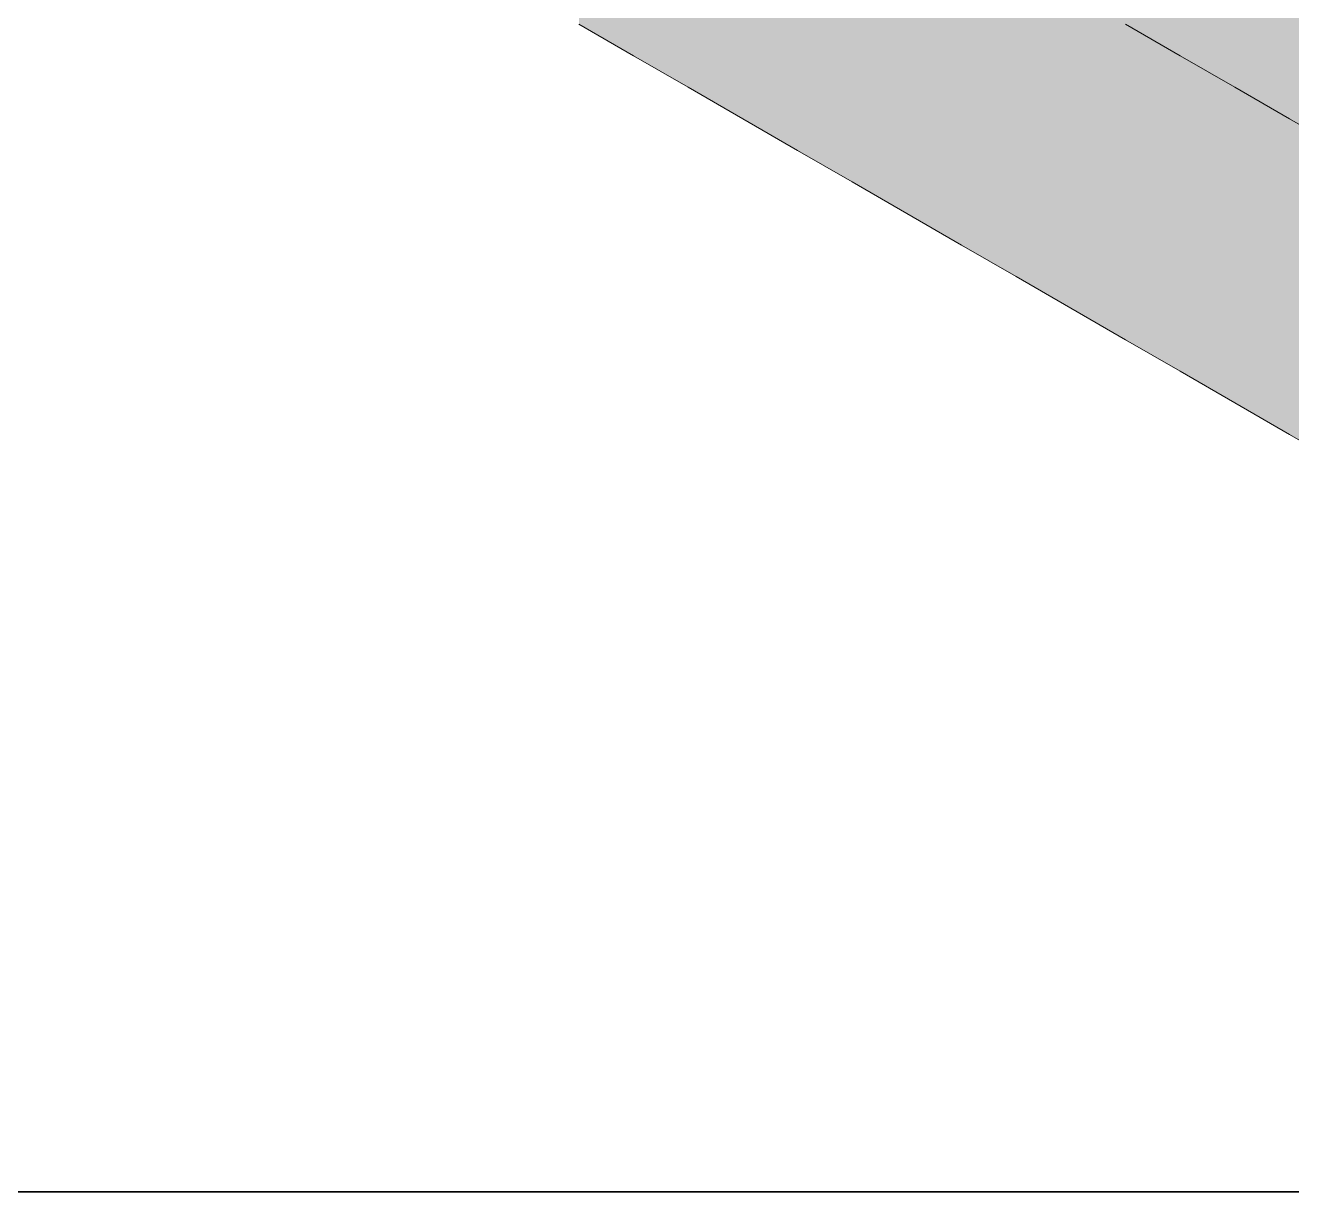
# Model space of a CAD drawing. Header units: metres. Extents: x 0 to 8.41, y 0 to 5.94.
# Drawn here: x 1.344 to 1.946, y 3.43 to 3.984 of the extents above; entities that cross this region are included whole.
import ezdxf

# ---------------------------------------------------------------- set-up
doc = ezdxf.new("R2010")
doc.units = ezdxf.units.M
doc.header["$LTSCALE"] = 0.25
doc.layers.add('ISO-3D', color=7, linetype='CONTINUOUS', lineweight=13)
doc.layers.add('ISO-3D-ARISTAS', color=250, linetype='CONTINUOUS', lineweight=13)
doc.layers.add('PANEL', color=5, linetype='CONTINUOUS', lineweight=35, true_color=0x1f4e79)

msp = doc.modelspace()

# ---------------------------------------------------------------- linework, layer by layer
at = {"layer": 'ISO-3D', "true_color": 0x9e9d98}
for points in [[(1.65878, 3.98395), (1.6328, 3.99895), (1.65878, 4.01289), (1.6328, 4.02789)], [(1.71074, 3.98289), (1.68476, 3.99789), (1.71074, 4.01184), (1.68476, 4.02684)], [(1.76271, 3.98184), (1.73672, 3.99684), (1.76271, 4.01079), (1.73672, 4.02579)], [(1.81467, 3.98079), (1.78869, 3.99579), (1.81467, 4.00974), (1.78869, 4.02474)], [(1.86663, 3.97974), (1.84065, 3.99474), (1.86663, 4.00868), (1.84065, 4.02368)], [(1.91859, 3.98312), (1.89261, 3.99812), (1.91859, 4.01125), (1.89261, 4.02625)], [(1.91859, 3.97868), (1.89261, 3.99368), (1.91859, 4.00763), (1.89261, 4.02263)], [(1.97055, 3.98125), (1.94457, 3.99625), (1.97055, 4.00937), (1.94457, 4.02438)], [(1.97055, 3.97763), (1.94457, 3.99263), (1.97055, 4.00658), (1.94457, 4.02158)], [(1.6328, 3.97), (1.60682, 3.985), (1.6328, 3.99895), (1.60682, 4.01395)], [(1.68476, 3.96895), (1.65878, 3.98395), (1.68476, 3.99789), (1.65878, 4.01289)], [(1.73672, 3.96789), (1.71074, 3.98289), (1.73672, 3.99684), (1.71074, 4.01184)], [(1.78869, 3.96684), (1.76271, 3.98184), (1.78869, 3.99579), (1.76271, 4.01079)], [(1.84065, 3.96579), (1.81467, 3.98079), (1.84065, 3.99474), (1.81467, 4.00974)], [(1.89261, 3.97), (1.86663, 3.985), (1.89261, 3.99812), (1.86663, 4.01312)], [(1.94457, 3.96812), (1.91859, 3.98312), (1.94457, 3.99625), (1.91859, 4.01125)], [(1.89261, 3.96474), (1.86663, 3.97974), (1.89261, 3.99368), (1.86663, 4.00868)], [(1.94457, 3.96368), (1.91859, 3.97868), (1.94457, 3.99263), (1.91859, 4.00763)], [(1.65878, 3.955), (1.6328, 3.97), (1.65878, 3.98395), (1.6328, 3.99895)], [(1.71074, 3.95395), (1.68476, 3.96895), (1.71074, 3.98289), (1.68476, 3.99789)], [(1.91859, 3.955), (1.89261, 3.97), (1.91859, 3.98312), (1.89261, 3.99812)], [(1.76271, 3.95289), (1.73672, 3.96789), (1.76271, 3.98184), (1.73672, 3.99684)], [(1.81467, 3.95184), (1.78869, 3.96684), (1.81467, 3.98079), (1.78869, 3.99579)], [(1.86663, 3.95079), (1.84065, 3.96579), (1.86663, 3.97974), (1.84065, 3.99474)], [(1.91859, 3.94974), (1.89261, 3.96474), (1.91859, 3.97868), (1.89261, 3.99368)], [(1.97055, 3.95312), (1.94457, 3.96812), (1.97055, 3.98125), (1.94457, 3.99625)], [(1.97055, 3.94868), (1.94457, 3.96368), (1.97055, 3.97763), (1.94457, 3.99263)], [(1.68476, 3.94), (1.65878, 3.955), (1.68476, 3.96895), (1.65878, 3.98395)], [(1.73672, 3.93895), (1.71074, 3.95395), (1.73672, 3.96789), (1.71074, 3.98289)], [(1.78869, 3.93789), (1.76271, 3.95289), (1.78869, 3.96684), (1.76271, 3.98184)], [(1.84065, 3.93684), (1.81467, 3.95184), (1.84065, 3.96579), (1.81467, 3.98079)], [(1.89261, 3.93579), (1.86663, 3.95079), (1.89261, 3.96474), (1.86663, 3.97974)], [(1.94457, 3.94), (1.91859, 3.955), (1.94457, 3.96812), (1.91859, 3.98312)], [(1.94457, 3.93474), (1.91859, 3.94974), (1.94457, 3.96368), (1.91859, 3.97868)], [(1.71074, 3.925), (1.68476, 3.94), (1.71074, 3.95395), (1.68476, 3.96895)], [(1.76271, 3.92395), (1.73672, 3.93895), (1.76271, 3.95289), (1.73672, 3.96789)], [(1.97055, 3.925), (1.94457, 3.94), (1.97055, 3.95312), (1.94457, 3.96812)], [(1.81467, 3.92289), (1.78869, 3.93789), (1.81467, 3.95184), (1.78869, 3.96684)], [(1.86663, 3.92184), (1.84065, 3.93684), (1.86663, 3.95079), (1.84065, 3.96579)], [(1.91859, 3.92079), (1.89261, 3.93579), (1.91859, 3.94974), (1.89261, 3.96474)], [(1.97055, 3.91974), (1.94457, 3.93474), (1.97055, 3.94868), (1.94457, 3.96368)], [(1.73672, 3.91), (1.71074, 3.925), (1.73672, 3.93895), (1.71074, 3.95395)], [(1.78869, 3.90895), (1.76271, 3.92395), (1.78869, 3.93789), (1.76271, 3.95289)], [(1.84065, 3.90789), (1.81467, 3.92289), (1.84065, 3.93684), (1.81467, 3.95184)], [(1.89261, 3.90684), (1.86663, 3.92184), (1.89261, 3.93579), (1.86663, 3.95079)], [(1.94457, 3.90579), (1.91859, 3.92079), (1.94457, 3.93474), (1.91859, 3.94974)], [(1.76271, 3.895), (1.73672, 3.91), (1.76271, 3.92395), (1.73672, 3.93895)], [(1.81467, 3.89395), (1.78869, 3.90895), (1.81467, 3.92289), (1.78869, 3.93789)], [(1.86663, 3.89289), (1.84065, 3.90789), (1.86663, 3.92184), (1.84065, 3.93684)], [(1.91859, 3.89184), (1.89261, 3.90684), (1.91859, 3.92079), (1.89261, 3.93579)], [(1.97055, 3.89079), (1.94457, 3.90579), (1.97055, 3.91974), (1.94457, 3.93474)], [(1.78869, 3.88), (1.76271, 3.895), (1.78869, 3.90895), (1.76271, 3.92395)], [(1.84065, 3.87895), (1.81467, 3.89395), (1.84065, 3.90789), (1.81467, 3.92289)], [(1.89261, 3.87789), (1.86663, 3.89289), (1.89261, 3.90684), (1.86663, 3.92184)], [(1.94457, 3.87684), (1.91859, 3.89184), (1.94457, 3.90579), (1.91859, 3.92079)], [(1.81467, 3.865), (1.78869, 3.88), (1.81467, 3.89395), (1.78869, 3.90895)], [(1.86663, 3.86395), (1.84065, 3.87895), (1.86663, 3.89289), (1.84065, 3.90789)], [(1.91859, 3.86289), (1.89261, 3.87789), (1.91859, 3.89184), (1.89261, 3.90684)], [(1.97055, 3.86184), (1.94457, 3.87684), (1.97055, 3.89079), (1.94457, 3.90579)], [(1.84065, 3.85), (1.81467, 3.865), (1.84065, 3.87895), (1.81467, 3.89395)], [(1.89261, 3.84895), (1.86663, 3.86395), (1.89261, 3.87789), (1.86663, 3.89289)], [(1.94457, 3.84789), (1.91859, 3.86289), (1.94457, 3.87684), (1.91859, 3.89184)], [(1.86663, 3.835), (1.84065, 3.85), (1.86663, 3.86395), (1.84065, 3.87895)], [(1.91859, 3.83395), (1.89261, 3.84895), (1.91859, 3.86289), (1.89261, 3.87789)], [(1.97055, 3.83289), (1.94457, 3.84789), (1.97055, 3.86184), (1.94457, 3.87684)], [(1.89261, 3.82), (1.86663, 3.835), (1.89261, 3.84895), (1.86663, 3.86395)], [(1.94457, 3.81895), (1.91859, 3.83395), (1.94457, 3.84789), (1.91859, 3.86289)], [(1.91859, 3.805), (1.89261, 3.82), (1.91859, 3.83395), (1.89261, 3.84895)], [(1.97055, 3.80395), (1.94457, 3.81895), (1.97055, 3.83289), (1.94457, 3.84789)], [(1.94457, 3.79), (1.91859, 3.805), (1.94457, 3.81895), (1.91859, 3.83395)], [(1.97055, 3.775), (1.94457, 3.79), (1.97055, 3.80395), (1.94457, 3.81895)]]:
    msp.add_solid(points, dxfattribs=at)
at = {"layer": 'ISO-3D', "true_color": 0xb0aea8}
for points in [[(1.6761, 3.995), (1.65445, 3.9825), (1.65012, 4.01), (1.62847, 3.9975)], [(1.72373, 3.9925), (1.70208, 3.98), (1.69775, 4.0075), (1.6761, 3.995)], [(1.77137, 3.99), (1.74971, 3.9775), (1.74538, 4.005), (1.72373, 3.9925)], [(1.65445, 3.9825), (1.6328, 3.97), (1.62847, 3.9975), (1.60682, 3.985)], [(1.819, 3.9875), (1.79735, 3.975), (1.79302, 4.0025), (1.77137, 3.99)], [(1.86663, 3.985), (1.84498, 3.9725), (1.84065, 4), (1.819, 3.9875)], [(1.70208, 3.98), (1.68043, 3.9675), (1.6761, 3.995), (1.65445, 3.9825)], [(1.74971, 3.9775), (1.72806, 3.965), (1.72373, 3.9925), (1.70208, 3.98)], [(1.79735, 3.975), (1.7757, 3.9625), (1.77137, 3.99), (1.74971, 3.9775)], [(1.84498, 3.9725), (1.82333, 3.96), (1.819, 3.9875), (1.79735, 3.975)], [(1.89261, 3.97), (1.87096, 3.9575), (1.86663, 3.985), (1.84498, 3.9725)], [(1.68043, 3.9675), (1.65878, 3.955), (1.65445, 3.9825), (1.6328, 3.97)], [(1.72806, 3.965), (1.70641, 3.9525), (1.70208, 3.98), (1.68043, 3.9675)], [(1.7757, 3.9625), (1.75405, 3.95), (1.74971, 3.9775), (1.72806, 3.965)], [(1.82333, 3.96), (1.80168, 3.9475), (1.79735, 3.975), (1.7757, 3.9625)], [(1.70641, 3.9525), (1.68476, 3.94), (1.68043, 3.9675), (1.65878, 3.955)], [(1.87096, 3.9575), (1.84931, 3.945), (1.84498, 3.9725), (1.82333, 3.96)], [(1.91859, 3.955), (1.89694, 3.9425), (1.89261, 3.97), (1.87096, 3.9575)], [(1.75405, 3.95), (1.73239, 3.9375), (1.72806, 3.965), (1.70641, 3.9525)], [(1.80168, 3.9475), (1.78003, 3.935), (1.7757, 3.9625), (1.75405, 3.95)], [(1.84931, 3.945), (1.82766, 3.9325), (1.82333, 3.96), (1.80168, 3.9475)], [(1.89694, 3.9425), (1.87529, 3.93), (1.87096, 3.9575), (1.84931, 3.945)], [(1.94457, 3.94), (1.92292, 3.9275), (1.91859, 3.955), (1.89694, 3.9425)], [(1.73239, 3.9375), (1.71074, 3.925), (1.70641, 3.9525), (1.68476, 3.94)], [(1.78003, 3.935), (1.75838, 3.9225), (1.75405, 3.95), (1.73239, 3.9375)], [(1.82766, 3.9325), (1.80601, 3.92), (1.80168, 3.9475), (1.78003, 3.935)], [(1.87529, 3.93), (1.85364, 3.9175), (1.84931, 3.945), (1.82766, 3.9325)], [(1.75838, 3.9225), (1.73672, 3.91), (1.73239, 3.9375), (1.71074, 3.925)], [(1.92292, 3.9275), (1.90127, 3.915), (1.89694, 3.9425), (1.87529, 3.93)], [(1.97055, 3.925), (1.9489, 3.9125), (1.94457, 3.94), (1.92292, 3.9275)], [(1.80601, 3.92), (1.78436, 3.9075), (1.78003, 3.935), (1.75838, 3.9225)], [(1.85364, 3.9175), (1.83199, 3.905), (1.82766, 3.9325), (1.80601, 3.92)], [(1.90127, 3.915), (1.87962, 3.9025), (1.87529, 3.93), (1.85364, 3.9175)], [(1.9489, 3.9125), (1.92725, 3.9), (1.92292, 3.9275), (1.90127, 3.915)], [(1.78436, 3.9075), (1.76271, 3.895), (1.75838, 3.9225), (1.73672, 3.91)], [(1.83199, 3.905), (1.81034, 3.8925), (1.80601, 3.92), (1.78436, 3.9075)], [(1.87962, 3.9025), (1.85797, 3.89), (1.85364, 3.9175), (1.83199, 3.905)], [(1.92725, 3.9), (1.9056, 3.8875), (1.90127, 3.915), (1.87962, 3.9025)], [(1.81034, 3.8925), (1.78869, 3.88), (1.78436, 3.9075), (1.76271, 3.895)], [(1.97488, 3.8975), (1.95323, 3.885), (1.9489, 3.9125), (1.92725, 3.9)], [(1.85797, 3.89), (1.83632, 3.8775), (1.83199, 3.905), (1.81034, 3.8925)], [(1.9056, 3.8875), (1.88395, 3.875), (1.87962, 3.9025), (1.85797, 3.89)], [(1.95323, 3.885), (1.93158, 3.8725), (1.92725, 3.9), (1.9056, 3.8875)], [(1.83632, 3.8775), (1.81467, 3.865), (1.81034, 3.8925), (1.78869, 3.88)], [(1.88395, 3.875), (1.8623, 3.8625), (1.85797, 3.89), (1.83632, 3.8775)], [(1.93158, 3.8725), (1.90993, 3.86), (1.9056, 3.8875), (1.88395, 3.875)], [(1.97921, 3.87), (1.95756, 3.8575), (1.95323, 3.885), (1.93158, 3.8725)], [(1.8623, 3.8625), (1.84065, 3.85), (1.83632, 3.8775), (1.81467, 3.865)], [(1.90993, 3.86), (1.88828, 3.8475), (1.88395, 3.875), (1.8623, 3.8625)], [(1.95756, 3.8575), (1.93591, 3.845), (1.93158, 3.8725), (1.90993, 3.86)], [(1.88828, 3.8475), (1.86663, 3.835), (1.8623, 3.8625), (1.84065, 3.85)], [(1.93591, 3.845), (1.91426, 3.8325), (1.90993, 3.86), (1.88828, 3.8475)], [(1.98354, 3.8425), (1.96189, 3.83), (1.95756, 3.8575), (1.93591, 3.845)], [(1.91426, 3.8325), (1.89261, 3.82), (1.88828, 3.8475), (1.86663, 3.835)], [(1.96189, 3.83), (1.94024, 3.8175), (1.93591, 3.845), (1.91426, 3.8325)], [(1.94024, 3.8175), (1.91859, 3.805), (1.91426, 3.8325), (1.89261, 3.82)], [(1.98787, 3.815), (1.96622, 3.8025), (1.96189, 3.83), (1.94024, 3.8175)], [(1.96622, 3.8025), (1.94457, 3.79), (1.94024, 3.8175), (1.91859, 3.805)], [(1.9922, 3.7875), (1.97055, 3.775), (1.96622, 3.8025), (1.94457, 3.79)]]:
    msp.add_solid(points, dxfattribs=at)
at = {"layer": 'ISO-3D-ARISTAS', "color": 250}
for p, q in [((1.6328, 3.97), (1.60682, 3.985)), ((1.6328, 3.97), (1.60682, 3.985)), ((1.86663, 3.985), (1.89261, 3.97)), ((1.89261, 3.97), (1.86663, 3.985)), ((1.65878, 3.955), (1.6328, 3.97)), ((1.65878, 3.955), (1.6328, 3.97)), ((1.89261, 3.97), (1.91859, 3.955)), ((1.91859, 3.955), (1.89261, 3.97)), ((1.68476, 3.94), (1.65878, 3.955)), ((1.68476, 3.94), (1.65878, 3.955)), ((1.91859, 3.955), (1.94457, 3.94)), ((1.94457, 3.94), (1.91859, 3.955)), ((1.71074, 3.925), (1.68476, 3.94)), ((1.71074, 3.925), (1.68476, 3.94)), ((1.94457, 3.94), (1.97055, 3.925)), ((1.97055, 3.925), (1.94457, 3.94)), ((1.73672, 3.91), (1.71074, 3.925)), ((1.73672, 3.91), (1.71074, 3.925)), ((1.76271, 3.895), (1.73672, 3.91)), ((1.76271, 3.895), (1.73672, 3.91)), ((1.78869, 3.88), (1.76271, 3.895)), ((1.78869, 3.88), (1.76271, 3.895)), ((1.81467, 3.865), (1.78869, 3.88)), ((1.81467, 3.865), (1.78869, 3.88)), ((1.84065, 3.85), (1.81467, 3.865)), ((1.84065, 3.85), (1.81467, 3.865)), ((1.86663, 3.835), (1.84065, 3.85)), ((1.86663, 3.835), (1.84065, 3.85)), ((1.89261, 3.82), (1.86663, 3.835)), ((1.89261, 3.82), (1.86663, 3.835)), ((1.91859, 3.805), (1.89261, 3.82)), ((1.91859, 3.805), (1.89261, 3.82)), ((1.94457, 3.79), (1.91859, 3.805)), ((1.94457, 3.79), (1.91859, 3.805)), ((1.97055, 3.775), (1.94457, 3.79)), ((1.97055, 3.775), (1.94457, 3.79))]:
    msp.add_line(p, q, dxfattribs=at)
at = {"layer": 'PANEL'}
msp.add_lwpolyline([(0.27, 3.43), (4.26, 3.43), (4.26, 5.62), (0.27, 5.62)], close=True, dxfattribs=at)

doc.saveas('drawing.dxf')
